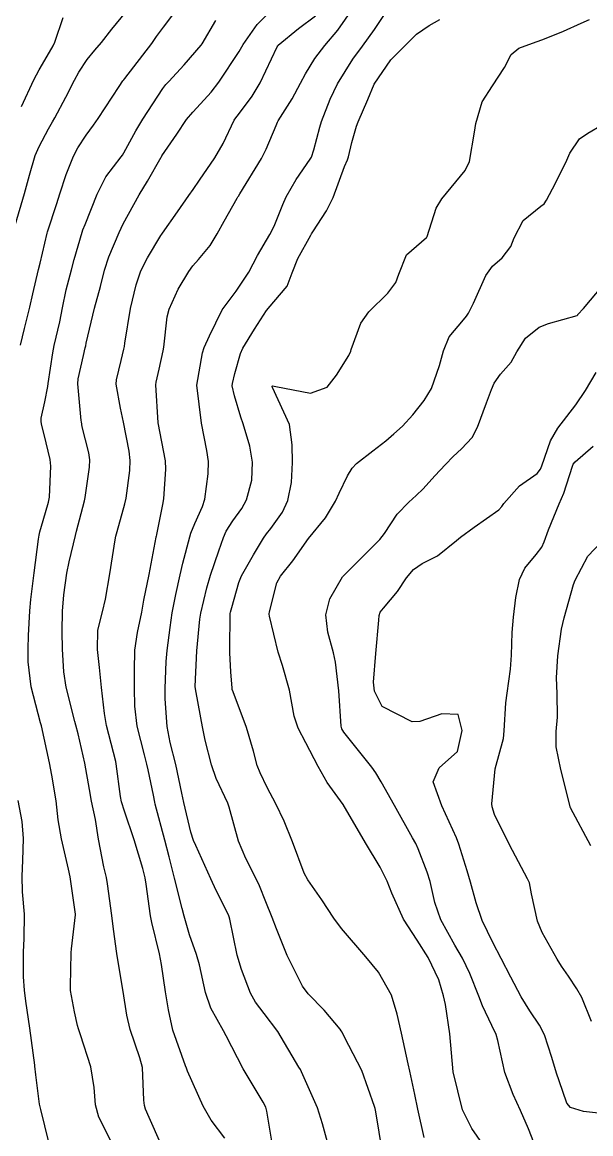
# Model space of a CAD drawing. Header units: metres. Extents: x 318500 to 325275, y 7408834 to 7428799.
# Drawn here: x 319925.1 to 319955, y 7411704.4 to 7411763 of the extents above; entities that cross this region are included whole.
import ezdxf

# ---------------------------------------------------------------- set-up
doc = ezdxf.new("R2010")
doc.units = ezdxf.units.M
doc.header["$MEASUREMENT"] = 0
for name, color, linetype in [('Curvas de Nivel 1m', 11, 'Continuous'), ('Curvas de Nivel 5m', 15, 'Continuous'), ('Linha Férrea', 20, 'Continuous')]:
    doc.layers.add(name, color=color, linetype=linetype)

msp = doc.modelspace()

# ---------------------------------------------------------------- linework, layer by layer
at = {"layer": 'Curvas de Nivel 1m', "flags": 128}
for points, elevation in [([(319932.37, 7411703.894), (319931.754, 7411705.277), (319931.574, 7411705.718), (319931.519, 7411705.904), (319931.489, 7411706.18), (319931.405, 7411707.906), (319931.277, 7411708.429), (319930.757, 7411709.916), (319930.58, 7411710.671), (319930.384, 7411711.922), (319930.099, 7411713.694), (319930.064, 7411713.927), (319929.889, 7411715.201), (319929.796, 7411715.932), (319929.571, 7411717.59), (319929.506, 7411717.936), (319929.371, 7411718.496), (319929.096, 7411719.943), (319928.93, 7411720.981), (319928.728, 7411721.949), (319928.61, 7411722.574), (319928.373, 7411723.954), (319928.023, 7411725.499), (319927.893, 7411725.961), (319927.835, 7411726.16), (319927.387, 7411727.967), (319927.27, 7411728.766), (319927.193, 7411729.969), (319927.171, 7411730.892), (319927.185, 7411731.969), (319927.263, 7411732.829), (319927.427, 7411733.967), (319927.537, 7411734.575), (319927.876, 7411735.963), (319927.934, 7411736.191), (319928.177, 7411737.126), (319928.359, 7411737.786), (319928.395, 7411737.957), (319928.612, 7411739.556), (319928.634, 7411739.954), (319928.582, 7411740.314), (319928.237, 7411741.694), (319928.186, 7411741.961), (319928.175, 7411742.027), (319927.993, 7411743.963), (319928.01, 7411744.227), (319928.292, 7411745.459), (319928.396, 7411745.861), (319928.419, 7411745.958), (319928.447, 7411746.104), (319928.877, 7411747.952), (319929.19, 7411749.095), (319929.414, 7411749.944), (319929.642, 7411750.66), (319930.176, 7411751.933), (319930.385, 7411752.389), (319931.226, 7411753.918), (319931.677, 7411754.645), (319932.387, 7411755.901), (319932.403, 7411755.927), (319932.431, 7411755.978), (319933.216, 7411757.124), (319933.731, 7411757.887), (319934.061, 7411758.289), (319934.473, 7411758.719), (319935.025, 7411759.329), (319935.438, 7411759.866), (319936.506, 7411761.488), (319936.721, 7411761.847), (319937.456, 7411762.907), (319938.387, 7411763.822)], 741), ([(319924.693, 7411752.315), (319925.189, 7411753.998), (319925.456, 7411754.952), (319925.759, 7411755.99), (319925.954, 7411756.471), (319926.451, 7411757.405), (319926.663, 7411757.772), (319926.784, 7411757.977), (319927.377, 7411759.065), (319927.829, 7411759.967), (319928.06, 7411760.391), (319928.496, 7411761.052), (319928.905, 7411761.553), (319929.24, 7411761.949), (319929.8, 7411762.662), (319930.534, 7411763.559)], 738), ([(319924.972, 7411746), (319925.194, 7411746.882), (319925.465, 7411747.993), (319925.622, 7411748.699), (319925.925, 7411749.986), (319926.012, 7411750.328), (319926.379, 7411751.906), (319926.395, 7411751.964), (319926.396, 7411751.98), (319926.896, 7411753.474), (319927.057, 7411753.973), (319927.392, 7411754.993), (319927.776, 7411755.967), (319928.006, 7411756.395), (319928.447, 7411757.069), (319928.821, 7411757.588), (319929.074, 7411757.951), (319930.185, 7411759.642), (319930.375, 7411759.932), (319930.421, 7411759.991), (319930.482, 7411760.061), (319931.901, 7411761.909), (319932.155, 7411762.266), (319932.523, 7411762.769), (319933.009, 7411763.419)], 739), ([(319925.037, 7411758.573), (319925.689, 7411759.992), (319925.956, 7411760.52), (319926.502, 7411761.437), (319926.703, 7411761.782), (319926.792, 7411761.977), (319927.228, 7411763.275)], 737), ([(319935.743, 7411704.184), (319935.026, 7411705.134), (319934.612, 7411705.867), (319933.787, 7411707.709), (319933.722, 7411707.881), (319933.678, 7411707.995), (319933.016, 7411709.888), (319932.773, 7411710.949), (319932.619, 7411711.892), (319932.418, 7411713.338), (319932.315, 7411713.896), (319931.895, 7411715.558), (319931.825, 7411715.901), (319931.595, 7411717.583), (319931.546, 7411717.906), (319931.432, 7411718.403), (319930.973, 7411719.915), (319930.47, 7411721.425), (319930.309, 7411721.925), (319930.252, 7411722.195), (319930.023, 7411723.93), (319930.002, 7411724.042), (319929.521, 7411725.938), (319929.402, 7411726.577), (319929.256, 7411727.942), (319929.135, 7411729.008), (319929.039, 7411729.946), (319929.064, 7411730.977), (319929.296, 7411731.942), (319929.463, 7411732.596), (319929.688, 7411733.937), (319929.964, 7411735.739), (319930.008, 7411735.932), (319930.043, 7411736.05), (319930.168, 7411736.494), (319930.481, 7411737.63), (319930.545, 7411737.925), (319930.751, 7411739.383), (319930.765, 7411739.922), (319930.705, 7411740.403), (319930.406, 7411741.928), (319930.251, 7411742.683), (319930.023, 7411743.934), (319930.036, 7411744.171), (319930.289, 7411745.19), (319930.432, 7411745.794), (319930.461, 7411745.928), (319930.484, 7411746.109), (319930.78, 7411747.923), (319931.073, 7411749.185), (319931.323, 7411749.915), (319931.665, 7411750.605), (319932.378, 7411751.778), (319932.429, 7411751.85), (319932.465, 7411751.899), (319933.251, 7411753.031), (319933.857, 7411753.886), (319934.085, 7411754.211), (319934.418, 7411754.699), (319935.219, 7411755.868), (319935.667, 7411756.636), (319936.243, 7411757.853), (319936.328, 7411757.986), (319936.465, 7411758.151), (319937.194, 7411759.125), (319937.619, 7411759.833), (319938.509, 7411761.723), (319938.541, 7411761.788), (319938.566, 7411761.819), (319939.636, 7411762.697), (319940.533, 7411763.357)], 742), ([(319938.272, 7411703.815), (319937.965, 7411705.61), (319937.905, 7411705.819), (319937.764, 7411706.089), (319936.715, 7411707.836), (319935.816, 7411709.586), (319935.673, 7411709.852), (319935.015, 7411711.046), (319934.738, 7411711.867), (319934.407, 7411713.327), (319934.249, 7411713.874), (319933.885, 7411714.913), (319933.598, 7411715.883), (319933.496, 7411716.293), (319933.098, 7411717.888), (319932.813, 7411719.015), (319932.589, 7411719.894), (319932.085, 7411721.792), (319932.058, 7411721.899), (319931.984, 7411722.268), (319931.706, 7411723.613), (319931.643, 7411723.905), (319931.519, 7411724.395), (319931.134, 7411725.913), (319931.003, 7411726.959), (319930.997, 7411727.916), (319930.992, 7411728.839), (319931.005, 7411729.916), (319931.154, 7411730.854), (319931.369, 7411731.911), (319931.481, 7411732.548), (319931.759, 7411733.906), (319932.136, 7411735.876), (319932.139, 7411735.9), (319932.143, 7411735.917), (319932.162, 7411736.021), (319932.486, 7411737.596), (319932.539, 7411737.897), (319932.647, 7411739.463), (319932.621, 7411739.896), (319932.24, 7411741.9), (319932.118, 7411743.902), (319932.132, 7411744.042), (319932.282, 7411744.733), (319932.492, 7411745.703), (319932.527, 7411745.898), (319932.715, 7411747.497), (319932.817, 7411747.895), (319933.284, 7411748.942), (319933.858, 7411749.885), (319934.066, 7411750.171), (319934.359, 7411750.512), (319934.982, 7411751.26), (319935.343, 7411751.866), (319935.711, 7411752.539), (319936.408, 7411753.745), (319936.444, 7411753.815), (319936.466, 7411753.849), (319936.539, 7411753.976), (319937.686, 7411755.831), (319937.934, 7411756.332), (319938.456, 7411757.584), (319938.53, 7411757.748), (319938.566, 7411757.819), (319939.303, 7411758.987), (319939.734, 7411759.808), (319939.996, 7411760.304), (319940.503, 7411761.109), (319941.027, 7411761.792), (319941.707, 7411762.598), (319942.524, 7411763.77)], 743), ([(319941.221, 7411703.778), (319940.901, 7411704.932), (319940.63, 7411705.787), (319939.788, 7411707.684), (319939.732, 7411707.801), (319939.66, 7411707.933), (319938.54, 7411709.813), (319937.829, 7411710.753), (319937.359, 7411711.351), (319937.098, 7411711.831), (319936.622, 7411713.075), (319936.396, 7411713.842), (319936.014, 7411715.733), (319935.985, 7411715.849), (319935.964, 7411715.912), (319935.902, 7411716.039), (319935.301, 7411717.246), (319935.007, 7411717.864), (319934.213, 7411719.609), (319934.099, 7411719.878), (319933.956, 7411720.313), (319933.592, 7411721.884), (319933.489, 7411722.381), (319933.166, 7411723.888), (319932.87, 7411725.039), (319932.711, 7411725.893), (319932.604, 7411727.343), (319932.597, 7411727.895), (319932.655, 7411729.313), (319932.709, 7411729.894), (319932.872, 7411731.118), (319932.98, 7411731.891), (319933.163, 7411732.851), (319933.395, 7411733.887), (319933.537, 7411734.495), (319933.902, 7411735.883), (319933.966, 7411736.079), (319934.171, 7411736.586), (319934.571, 7411737.488), (319934.694, 7411737.872), (319934.868, 7411739.212), (319934.884, 7411739.87), (319934.795, 7411740.441), (319934.515, 7411741.876), (319934.27, 7411743.88), (319934.577, 7411745.594), (319934.665, 7411745.875), (319934.934, 7411746.495), (319935.61, 7411747.861), (319936.34, 7411748.84), (319937.021, 7411749.84), (319937.473, 7411750.724), (319938.115, 7411751.824), (319938.216, 7411751.989), (319938.388, 7411752.367), (319938.813, 7411753.406), (319938.99, 7411753.814), (319939.503, 7411754.725), (319940.254, 7411755.802), (319940.318, 7411755.915), (319940.437, 7411756.298), (319940.756, 7411757.495), (319940.846, 7411757.794), (319941.295, 7411758.971), (319941.683, 7411759.782), (319942.503, 7411761.071), (319943.004, 7411761.763), (319943.633, 7411762.644), (319944.382, 7411763.742)], 744), ([(319946.256, 7411704.223), (319945.926, 7411705.718), (319945.771, 7411706.484), (319945.506, 7411707.723), (319945.422, 7411708.097), (319945.063, 7411709.728), (319944.837, 7411710.723), (319944.532, 7411711.733), (319943.858, 7411712.934), (319943.188, 7411713.75), (319941.892, 7411715.238), (319941.505, 7411715.776), (319940.872, 7411716.748), (319940.118, 7411717.797), (319939.925, 7411718.166), (319939.312, 7411719.806), (319938.878, 7411720.899), (319938.439, 7411721.815), (319937.989, 7411722.676), (319937.61, 7411723.44), (319937.461, 7411723.828), (319937.257, 7411724.585), (319936.888, 7411725.837), (319936.186, 7411727.72), (319936.144, 7411727.849), (319936.131, 7411727.919), (319936.069, 7411728.779), (319936.01, 7411729.782), (319936.012, 7411729.851), (319936.014, 7411729.918), (319936.04, 7411731.851), (319936.047, 7411731.915), (319936.115, 7411732.167), (319936.491, 7411733.488), (319936.635, 7411733.843), (319937.256, 7411734.939), (319937.792, 7411735.826), (319937.941, 7411736.046), (319938.168, 7411736.333), (319938.799, 7411737.195), (319939.072, 7411737.811), (319939.259, 7411738.754), (319939.326, 7411739.809), (319939.307, 7411740.736), (319939.156, 7411741.811), (319938.269, 7411743.764), (319938.254, 7411743.805), (319938.249, 7411743.82), (319938.254, 7411743.836), (319938.271, 7411743.86), (319938.437, 7411743.818), (319940.267, 7411743.474), (319941.138, 7411743.787), (319941.643, 7411744.416), (319942.295, 7411745.457), (319942.39, 7411745.677), (319942.416, 7411745.768), (319942.928, 7411747.154), (319943.348, 7411747.755), (319944.34, 7411748.739), (319944.773, 7411749.309), (319944.924, 7411749.734), (319945.331, 7411750.765), (319946.379, 7411751.674), (319946.401, 7411751.698), (319946.41, 7411751.72), (319946.889, 7411753.226), (319947.186, 7411753.708), (319948.425, 7411755.205), (319948.647, 7411755.687), (319948.911, 7411757.225), (319948.978, 7411757.682), (319949.324, 7411758.83), (319949.854, 7411759.67), (319950.5, 7411760.634), (319950.843, 7411761.32), (319951.251, 7411761.653), (319952.16, 7411761.999), (319952.517, 7411762.12), (319953.602, 7411762.546), (319954.53, 7411762.968), (319954.966, 7411763.171)], 746), ([(319949.486, 7411703.664), (319948.778, 7411704.702), (319948.271, 7411705.682), (319947.79, 7411707.69), (319947.615, 7411709.693), (319947.376, 7411711.237), (319947.281, 7411711.698), (319947.025, 7411712.53), (319946.464, 7411713.711), (319945.884, 7411714.627), (319945.17, 7411715.727), (319944.55, 7411717.097), (319944.304, 7411717.736), (319943.931, 7411718.48), (319943.165, 7411719.752), (319941.98, 7411721.77), (319941.145, 7411722.936), (319940.673, 7411723.79), (319940.019, 7411725.035), (319939.624, 7411725.804), (319939.412, 7411726.433), (319939.159, 7411727.809), (319938.787, 7411729.098), (319938.555, 7411729.815), (319938.108, 7411731.7), (319938.091, 7411731.82), (319938.093, 7411731.837), (319938.112, 7411731.938), (319938.491, 7411733.46), (319938.686, 7411733.815), (319939.337, 7411734.62), (319940.16, 7411735.8), (319941.064, 7411736.899), (319941.586, 7411737.779), (319941.777, 7411738.196), (319942.21, 7411739.112), (319942.463, 7411739.519), (319942.7, 7411739.763), (319943.556, 7411740.425), (319944.238, 7411740.956), (319944.661, 7411741.318), (319945.111, 7411741.731), (319945.666, 7411742.316), (319946.264, 7411743.076), (319946.64, 7411743.714), (319947.074, 7411744.923), (319947.271, 7411745.705), (319947.577, 7411746.435), (319948.325, 7411747.339), (319948.484, 7411747.531), (319948.588, 7411747.686), (319948.865, 7411748.212), (319949.507, 7411749.673), (319949.858, 7411750.167), (319950.364, 7411750.604), (319950.835, 7411751.194), (319951.007, 7411751.654), (319951.48, 7411752.563), (319952.405, 7411753.323), (319952.592, 7411753.452), (319952.71, 7411753.636), (319953.017, 7411754.232), (319953.729, 7411755.621), (319953.941, 7411756.114), (319954.449, 7411756.869), (319954.882, 7411757.175), (319955.607, 7411757.593)], 747), ([(319952.155, 7411703.634), (319951.756, 7411704.682), (319951.337, 7411705.644), (319950.944, 7411706.483), (319950.506, 7411707.653), (319950.138, 7411709.334), (319950.049, 7411709.658), (319949.825, 7411710.124), (319949.326, 7411711.158), (319949.133, 7411711.671), (319948.665, 7411712.871), (319948.282, 7411713.684), (319947.88, 7411714.367), (319947.136, 7411715.701), (319946.818, 7411716.611), (319946.568, 7411717.71), (319946.422, 7411718.207), (319945.946, 7411719.44), (319945.817, 7411719.721), (319945.649, 7411720.029), (319944.695, 7411721.733), (319943.992, 7411722.972), (319943.707, 7411723.454), (319943.501, 7411723.747), (319942.027, 7411725.593), (319941.923, 7411725.772), (319941.89, 7411725.914), (319941.752, 7411727.775), (319941.591, 7411729.286), (319941.483, 7411729.779), (319941.174, 7411730.861), (319941.07, 7411731.786), (319941.281, 7411732.624), (319941.958, 7411733.773), (319942.142, 7411733.983), (319943.921, 7411735.744), (319944.173, 7411736.074), (319944.837, 7411737.08), (319945.453, 7411737.727), (319945.844, 7411738.074), (319946.201, 7411738.43), (319946.816, 7411739.106), (319947.376, 7411739.703), (319947.793, 7411740.13), (319948.233, 7411740.536), (319948.792, 7411741.132), (319949.078, 7411741.678), (319949.546, 7411742.954), (319949.808, 7411743.667), (319949.943, 7411743.997), (319950.282, 7411744.46), (319950.846, 7411745.1), (319951.145, 7411745.652), (319951.598, 7411746.36), (319952.32, 7411746.945), (319952.82, 7411747.135), (319954.329, 7411747.569), (319954.351, 7411747.589), (319954.367, 7411747.609), (319954.654, 7411747.926), (319956.045, 7411749.585)], 748), ([(319955.768, 7411705.465), (319954.663, 7411705.597), (319953.97, 7411705.805), (319953.774, 7411706.032), (319953.381, 7411707.211), (319953.236, 7411707.618), (319952.985, 7411708.439), (319952.606, 7411709.628), (319952.344, 7411710.149), (319951.833, 7411710.901), (319951.375, 7411711.645), (319950.832, 7411712.674), (319950.324, 7411713.655), (319949.883, 7411714.495), (319949.313, 7411715.669), (319949.001, 7411716.587), (319948.708, 7411717.678), (319948.526, 7411718.272), (319948.081, 7411719.688), (319947.955, 7411720.024), (319947.189, 7411721.702), (319946.737, 7411722.971), (319947.056, 7411723.704), (319948.019, 7411724.566), (319948.268, 7411725.686), (319948.043, 7411726.527), (319947.186, 7411726.56), (319946.036, 7411726.146), (319945.618, 7411726.142), (319944.048, 7411726.944), (319943.636, 7411727.746), (319943.583, 7411728.232), (319943.712, 7411729.746), (319943.867, 7411731.503), (319943.885, 7411731.743), (319943.945, 7411731.91), (319944.116, 7411732.132), (319944.857, 7411733.005), (319945.321, 7411733.728), (319945.696, 7411734.175), (319946.151, 7411734.48), (319946.969, 7411734.896), (319947.964, 7411735.693), (319948.172, 7411735.882), (319948.895, 7411736.397), (319950.186, 7411737.307), (319950.35, 7411737.496), (319950.458, 7411737.657), (319951.278, 7411738.575), (319952.214, 7411739.232), (319952.394, 7411739.461), (319952.461, 7411739.636), (319952.91, 7411740.96), (319953.309, 7411741.624), (319954.262, 7411742.843), (319954.761, 7411743.603), (319955.322, 7411744.557)], 749), ([(319955.043, 7411719.594), (319953.98, 7411721.61), (319953.458, 7411723.618), (319953.224, 7411724.824), (319953.218, 7411725.622), (319953.286, 7411726.377), (319953.265, 7411727.622), (319953.236, 7411728.46), (319953.297, 7411729.622), (319953.5, 7411731.015), (319953.645, 7411731.617), (319954.136, 7411733.372), (319954.216, 7411733.609), (319954.881, 7411734.878), (319955.565, 7411735.589)], 751), ([(319926.472, 7411703.973), (319926.044, 7411705.69), (319925.974, 7411705.978), (319925.783, 7411707.53), (319925.737, 7411707.981), (319925.73, 7411708.042), (319925.462, 7411709.985), (319925.255, 7411711.409), (319925.183, 7411711.99), (319925.144, 7411712.697), (319925.135, 7411713.991), (319925.164, 7411714.708), (319925.181, 7411715.991), (319925.086, 7411717.167), (319925.06, 7411717.993), (319925.095, 7411718.83), (319925.139, 7411719.992), (319925.072, 7411720.885), (319924.864, 7411721.997)], 739)]:
    msp.add_lwpolyline(points, dxfattribs=dict(at, elevation=elevation))
at = {"layer": 'Curvas de Nivel 5m', "flags": 128}
for points, elevation in [([(319929.741, 7411704.039), (319929.103, 7411705.29), (319928.928, 7411705.942), (319928.854, 7411706.863), (319928.684, 7411707.947), (319928.136, 7411709.634), (319928.028, 7411709.957), (319927.986, 7411710.122), (319927.829, 7411710.841), (319927.623, 7411711.962), (319927.609, 7411712.197), (319927.657, 7411713.962), (319927.671, 7411714.164), (319927.871, 7411715.96), (319927.872, 7411715.988), (319927.591, 7411717.963), (319927.515, 7411718.375), (319927.146, 7411719.968), (319926.972, 7411720.963), (319926.855, 7411721.971), (319926.635, 7411723.332), (319926.508, 7411723.975), (319926.081, 7411725.927), (319926.065, 7411725.98), (319926.032, 7411726.087), (319925.533, 7411727.988), (319925.381, 7411729.298), (319925.375, 7411729.991), (319925.396, 7411730.684), (319925.467, 7411731.99), (319925.522, 7411732.586), (319925.705, 7411733.987), (319925.935, 7411735.761), (319925.96, 7411735.983), (319925.992, 7411736.153), (319926.172, 7411736.749), (319926.451, 7411737.712), (319926.499, 7411737.977), (319926.574, 7411739.617), (319926.547, 7411739.977), (319926.233, 7411741.278), (319926.087, 7411741.831), (319926.065, 7411741.983), (319926.075, 7411742.15), (319926.255, 7411743.004), (319926.421, 7411743.825), (319926.443, 7411743.978), (319926.682, 7411745.588), (319926.761, 7411745.975), (319927.054, 7411747.232), (319927.199, 7411747.971), (319927.393, 7411748.91), (319927.666, 7411749.967), (319927.814, 7411750.51), (319928.235, 7411751.961), (319928.27, 7411752.072), (319928.384, 7411752.356), (319929.016, 7411753.951), (319929.483, 7411754.875), (319930.286, 7411755.932), (319930.351, 7411756.011), (319930.433, 7411756.143), (319931.067, 7411757.304), (319931.422, 7411757.916), (319932.485, 7411759.535), (319932.648, 7411759.738), (319932.801, 7411759.897), (319933.613, 7411760.774), (319934.509, 7411761.822), (319934.551, 7411761.879), (319935.282, 7411763.116)], 740), ([(319944.007, 7411703.737), (319943.755, 7411705.265), (319943.686, 7411705.668), (319943.671, 7411705.741), (319943.643, 7411705.861), (319942.974, 7411707.752), (319942.067, 7411709.515), (319941.934, 7411709.768), (319941.891, 7411709.839), (319941.822, 7411709.937), (319940.988, 7411710.939), (319940.152, 7411711.795), (319939.846, 7411712.199), (319939.034, 7411713.808), (319938.481, 7411715.224), (319938.246, 7411715.817), (319937.908, 7411716.646), (319937.575, 7411717.484), (319937.416, 7411717.828), (319936.851, 7411718.922), (319936.463, 7411719.842), (319935.977, 7411721.64), (319935.902, 7411721.851), (319935.29, 7411723.157), (319935.047, 7411723.864), (319934.713, 7411725.177), (319934.571, 7411725.872), (319934.244, 7411727.691), (319934.207, 7411727.878), (319934.19, 7411728.007), (319934.281, 7411729.877), (319934.425, 7411731.555), (319934.479, 7411731.874), (319934.799, 7411733.201), (319934.999, 7411733.867), (319935.437, 7411735.145), (319935.681, 7411735.857), (319935.826, 7411736.194), (319936.173, 7411736.743), (319936.639, 7411737.387), (319936.896, 7411737.839), (319937.169, 7411738.872), (319937.214, 7411739.835), (319937.068, 7411740.673), (319936.711, 7411741.843), (319936.597, 7411742.197), (319936.262, 7411743.323), (319936.142, 7411743.852), (319936.147, 7411743.977), (319936.28, 7411744.507), (319936.581, 7411745.561), (319936.703, 7411745.844), (319937.308, 7411746.842), (319937.95, 7411747.826), (319938.335, 7411748.283), (319939.04, 7411749.116), (319939.305, 7411749.81), (319939.6, 7411750.569), (319940.291, 7411751.801), (319940.321, 7411751.86), (319940.383, 7411751.974), (319941.114, 7411753.075), (319941.461, 7411753.784), (319942.061, 7411755.411), (319942.22, 7411755.773), (319942.275, 7411755.929), (319942.444, 7411756.675), (319942.684, 7411757.54), (319942.779, 7411757.765), (319943.282, 7411758.954), (319943.623, 7411759.753), (319944.503, 7411761.033), (319944.857, 7411761.386), (319945.186, 7411761.733), (319945.854, 7411762.392), (319946.527, 7411762.857), (319947.081, 7411763.163)], 745), ([(319955.087, 7411710.335), (319954.566, 7411711.599), (319954.314, 7411712.062), (319953.861, 7411712.73), (319953.504, 7411713.254), (319953.268, 7411713.619), (319952.485, 7411715.037), (319952.239, 7411715.635), (319951.921, 7411717.073), (319951.803, 7411717.641), (319951.709, 7411717.865), (319950.753, 7411719.652), (319949.974, 7411721.251), (319949.835, 7411721.662), (319949.831, 7411721.814), (319950.01, 7411723.66), (319950.433, 7411725.249), (319950.483, 7411725.655), (319950.568, 7411727.14), (319950.633, 7411727.654), (319950.817, 7411728.915), (319950.859, 7411729.652), (319950.902, 7411730.852), (319950.969, 7411731.651), (319951.091, 7411732.685), (319951.284, 7411733.649), (319951.562, 7411734.233), (319952.16, 7411734.951), (319952.454, 7411735.348), (319952.58, 7411735.634), (319952.809, 7411736.263), (319953.384, 7411737.622), (319953.621, 7411738.196), (319954.072, 7411739.612), (319954.116, 7411739.717), (319954.223, 7411739.837), (319955.168, 7411740.664)], 750)]:
    msp.add_lwpolyline(points, dxfattribs=dict(at, elevation=elevation))
at = {"layer": 'Linha Férrea'}
msp.add_lwpolyline([(320278.586, 7410637.586, 0.100983), (320172.348, 7410808.477, 0.013159), (320105.116, 7410877.284), (320077.103, 7410905.542, -0.026864), (320028.438, 7410961.98, -0.102439), (319965.896, 7411094.642, -0.053533), (319954.368, 7411181.564), (319952.78, 7411225.236, -0.009762), (319952.576, 7411330.857), (319952.634, 7411390.844), (319952.34, 7411429.828, -0.008197), (319952.807, 7411504.548, -0.011538), (319954.311, 7411568.679, -0.05682), (319977.945, 7411719.71, -0.025283), (319999.761, 7411780.131, -0.012111), (320067.92, 7411932.396)], format="xyb", dxfattribs=at)

doc.saveas('drawing.dxf')
